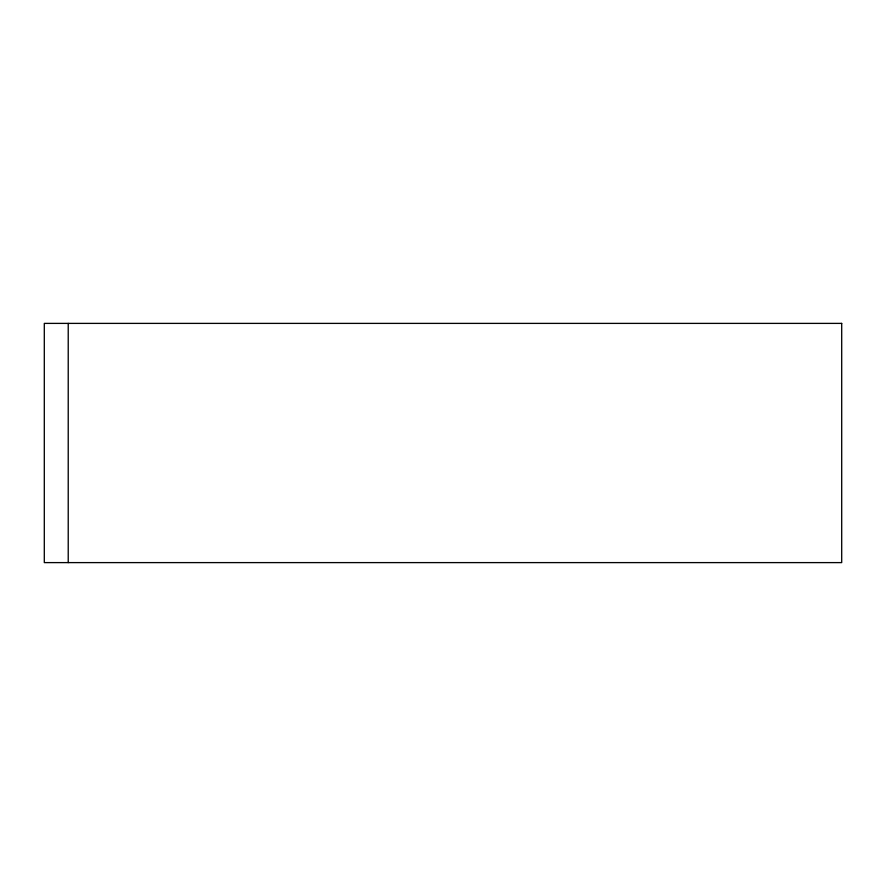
<?xml version="1.0" encoding="UTF-8"?>
<svg xmlns="http://www.w3.org/2000/svg" width="886" height="886" viewBox="0 0 886 886"><rect width="100%" height="100%" fill="white"/><g stroke="black" fill="none" stroke-linecap="round" stroke-linejoin="round"><path stroke-width="1.33" d="M68.222 323.39L68.222 562.61M841.7 323.39L44.3 323.39L44.3 562.61L841.7 562.61L841.7 323.39"/></g></svg>
